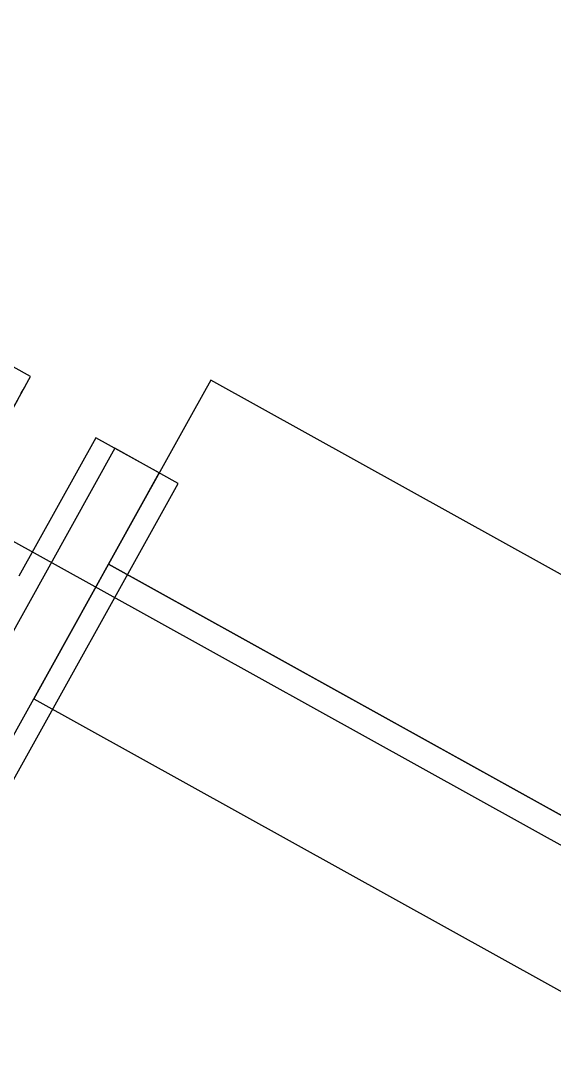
# Model space of a CAD drawing. Header units: metres. Extents: x 2.3 to 42.8, y 0.9 to 31.9.
# Drawn here: x 12.0763 to 12.221, y 10.4806 to 10.7599 of the extents above; entities that cross this region are included whole.
import ezdxf

# ---------------------------------------------------------------- set-up
doc = ezdxf.new("R2010")
doc.units = ezdxf.units.M
doc.layers.add('ARREDI', color=9, linetype='Continuous')
doc.layers.add('PARETI_STRUTTURE', color=7, linetype='Continuous')

msp = doc.modelspace()

# ---------------------------------------------------------------- linework, layer by layer
at = {"layer": 'ARREDI'}
for points in [[(12.06335, 10.63509), (12.07805, 10.66156), (12.07859, 10.66255), (12.07894, 10.66316), (12.07905, 10.66337), (12.06872, 10.6691)], [(12.07734, 10.66029), (12.07805, 10.66157), (12.07859, 10.66254)], [(12.07322, 10.65287), (12.07393, 10.65415), (12.07475, 10.65562), (12.07564, 10.65722), (12.07652, 10.6588), (12.07704, 10.65975)]]:
    msp.add_lwpolyline(points, dxfattribs=at)
at = {"layer": 'PARETI_STRUTTURE'}
for points in [[(10.97116, 11.23115), (15.49585, 8.71885), (17.29395, 11.95726), (21.46023, 9.64395)], [(12.44284, 10.48747), (12.12786, 10.66236), (12.12309, 10.65375)], [(12.12308, 10.65375), (12.10015, 10.61245)], [(12.11389, 10.63719), (12.09668, 10.64675), (12.07583, 10.60922)], [(12.06323, 10.58651), (12.04889, 10.56069), (12.0661, 10.55114), (12.11389, 10.63719)], [(12.4788, 10.4022), (12.10015, 10.61245), (12.07989, 10.57596)], [(12.10015, 10.61245), (12.42373, 10.43278)], [(12.07989, 10.57596), (12.48436, 10.35137), (12.50462, 10.38786)]]:
    msp.add_lwpolyline(points, dxfattribs=at)
msp.add_lwpolyline([(12.11905, 10.63433), (12.10184, 10.64388), (12.05405, 10.55783), (12.07127, 10.54827)], close=True, dxfattribs=at)

doc.saveas('drawing.dxf')
